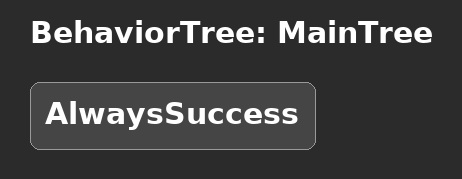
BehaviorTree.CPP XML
<!-- Nav2 uses its default NavigateToPose behavior tree.  This file provides
     the frontend with a stable, selectable A2 behavior-tree preset. -->
<root main_tree_to_execute="MainTree">
  <BehaviorTree ID="MainTree">
    <AlwaysSuccess/>
  </BehaviorTree>
</root>
